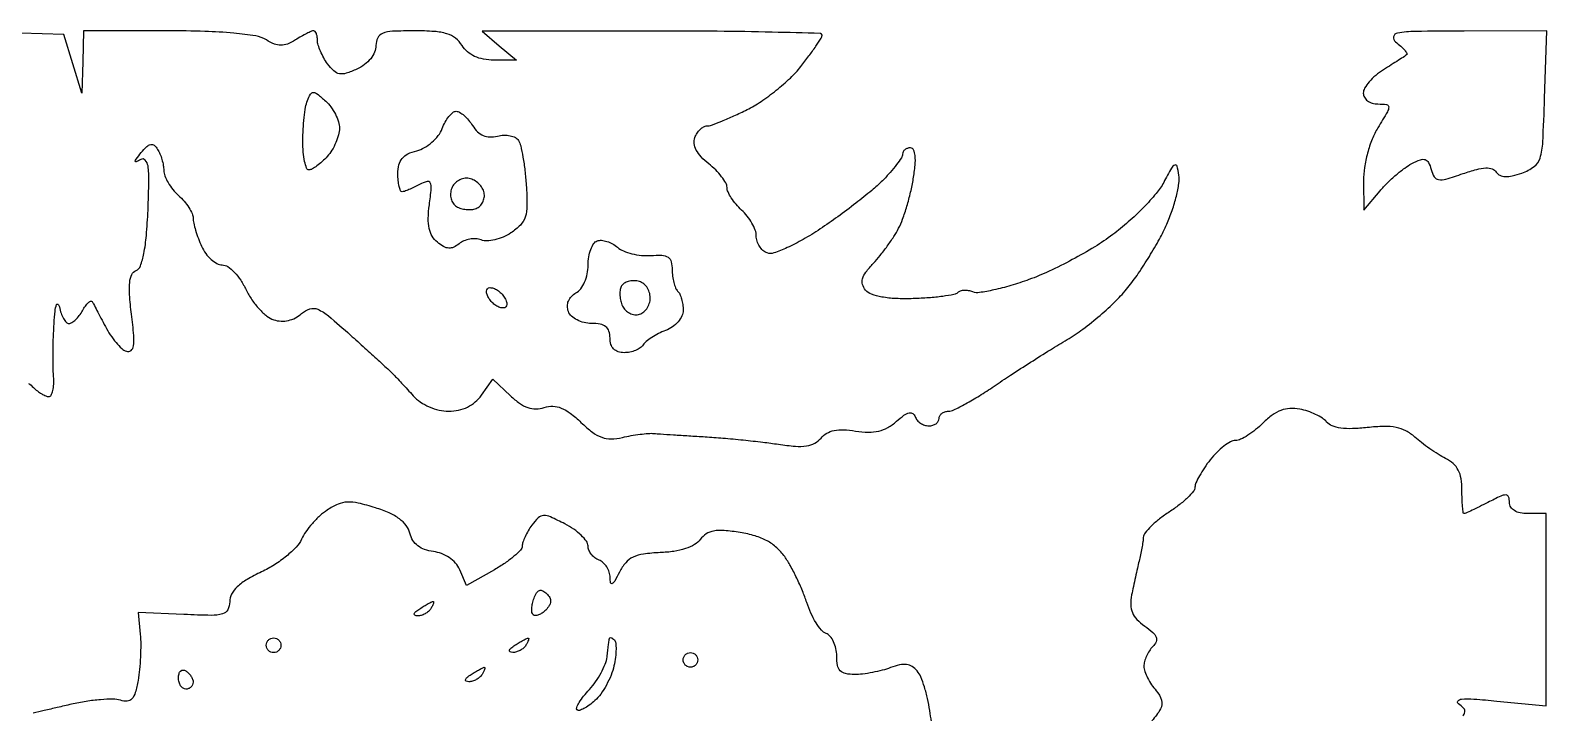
# Model space of a CAD drawing. Extents: x 0 to 102, y 0 to 135.
# Drawn here: x 83.99 to 101.53, y 127.47 to 135.37 of the extents above; entities that cross this region are included whole.
import ezdxf

# ---------------------------------------------------------------- set-up
doc = ezdxf.new("R2010")
doc.units = 0
doc.header["$MEASUREMENT"] = 0

msp = doc.modelspace()

# ---------------------------------------------------------------- linework, layer by layer
for points in [[(83.9642, 131.282705, -0.044506), (84.021197, 131.235043, 0.031378), (84.066786, 131.194844, 0.031793), (84.116854, 131.160856, 0.033518), (84.164059, 131.137128, 0.100026), (84.199332, 131.13, 0.278884), (84.226155, 131.146223, 0.062851), (84.245616, 131.198341, 0.047839), (84.255918, 131.2735, 0.029649), (84.254254, 131.36265, -0.015873), (84.248915, 131.478155, -0.006103), (84.248554, 131.63879, -0.006036), (84.252397, 131.813197, -0.007397), (84.260363, 131.976, -0.00995), (84.272175, 132.116981, -0.051636), (84.288185, 132.193343, -0.563403), (84.30497, 132.197358, -0.148367), (84.321305, 132.16635, 0.035611), (84.340806, 132.093474, 0.049027), (84.369086, 132.031915, 0.059245), (84.401287, 131.989289, 0.204137), (84.43248, 131.976, 0.143924), (84.4668, 131.986088, 0.045533), (84.509327, 132.019283, 0.041164), (84.5524, 132.066958, 0.035578), (84.589451, 132.123345, -0.024936), (84.62305, 132.176928, -0.048778), (84.655764, 132.215189, -0.08072), (84.682635, 132.233763, -0.373678), (84.699405, 132.229095, -0.021464), (84.716029, 132.201435, -0.001755), (84.7561, 132.127157, -0.002353), (84.803192, 132.038123, -0.001809), (84.8538, 131.940483, 0.028154), (84.910974, 131.843095, 0.029799), (84.977745, 131.754665, 0.031202), (85.044055, 131.686103, 0.105393), (85.097541, 131.654786, 0.250928), (85.150367, 131.663964, 0.194982), (85.179921, 131.715347, 0.056994), (85.182702, 131.836508, 0.008346), (85.156261, 132.081287, -0.012009), (85.133307, 132.309416, -0.044788), (85.135217, 132.453519, -0.081731), (85.159539, 132.542835, -0.196078), (85.20862, 132.588981, 0.219875), (85.259823, 132.641723, 0.035458), (85.29857, 132.783465, 0.027691), (85.328201, 132.992834, 0.010676), (85.346937, 133.285773, 0.005907), (85.357472, 133.62874, 0.040553), (85.346993, 133.797074, 0.152441), (85.314528, 133.865012, 0.35492), (85.262337, 133.872386, -0.021358), (85.210351, 133.844051, -0.58421), (85.200009, 133.851143, -0.142994), (85.210029, 133.876836, -0.006476), (85.269332, 133.951865, -0.027455), (85.333236, 134.022315, -0.14703), (85.378549, 134.046323, -0.229828), (85.417891, 134.036002, -0.074421), (85.458387, 133.989254, -0.044182), (85.485166, 133.937436, -0.026652), (85.507938, 133.872102, -0.026569), (85.523756, 133.80423, -0.041584), (85.529305, 133.744562, 0.092996), (85.541667, 133.681987, 0.038495), (85.579922, 133.604282, 0.036381), (85.634959, 133.525056, 0.038858), (85.6998, 133.4565, -0.03233), (85.764551, 133.389803, -0.033551), (85.819298, 133.3161, -0.035617), (85.857513, 133.246246, -0.107763), (85.869, 133.193569, 0.056651), (85.87542, 133.137085, 0.016693), (85.89784, 133.05272, 0.016529), (85.929598, 132.958835, 0.017074), (85.96718, 132.868281, 0.049668), (86.015117, 132.785857, 0.052362), (86.07763, 132.716097, 0.058261), (86.144569, 132.668398, 0.126347), (86.205311, 132.6528, -0.153529), (86.268637, 132.632886, -0.048976), (86.344616, 132.567944, -0.043582), (86.419979, 132.474479, -0.036642), (86.483015, 132.36393, 0.038516), (86.54902, 132.249172, 0.036015), (86.633201, 132.143126, 0.038077), (86.722013, 132.060102, 0.09233), (86.800846, 132.017904, 0.065667), (86.885621, 132.002812, 0.066382), (86.971085, 132.010312, 0.065899), (87.052136, 132.040054, 0.063146), (87.123957, 132.090192, -0.109554), (87.219489, 132.144551, -0.180486), (87.311145, 132.139225, -0.071362), (87.43478, 132.062116, -0.007752), (87.688945, 131.841152, -0.001062), (87.855796, 131.69085, -0.001378), (88.008074, 131.552325, -0.001031), (88.135147, 131.435604, -0.012445), (88.18281, 131.389395, -0.005619), (88.22084, 131.349762, -0.001479), (88.280814, 131.285457, -0.001501), (88.348646, 131.211852, -0.00154), (88.41546, 131.13846, 0.060496), (88.49713, 131.067619, 0.046169), (88.600987, 131.010693, 0.0458), (88.714566, 130.973358, 0.056573), (88.825203, 130.9608, 0.052716), (88.939858, 130.972922, 0.061242), (89.043448, 131.008752, 0.063329), (89.132455, 131.067298, 0.062951), (89.20418, 131.146365), (89.334155, 131.33193), (89.54018, 131.13838, 0.035165), (89.645607, 131.052445, 0.070247), (89.741156, 131.003509, 0.084689), (89.83399, 130.988139, 0.075754), (89.930542, 131.003336, -0.083664), (90.030745, 131.017496, -0.089776), (90.127452, 130.997326, -0.067613), (90.231358, 130.937873, -0.027319), (90.355549, 130.831266, 0.027508), (90.48823, 130.717458, 0.076443), (90.595648, 130.658581, 0.092277), (90.703456, 130.640655, 0.053599), (90.834059, 130.657246, -0.014025), (90.934426, 130.678157, -0.012652), (91.039311, 130.694229, -0.012791), (91.134029, 130.703845, -0.038724), (91.1988, 130.703727, 0.003085), (91.274023, 130.698222, 0.000463), (91.425105, 130.688241, 0.00052), (91.60355, 130.676805, 0.000449), (91.791, 130.665157, -0.006109), (91.997136, 130.650003, -0.004096), (92.232426, 130.62787, -0.004125), (92.459992, 130.602682, -0.008124), (92.640327, 130.578237, 0.017616), (92.835073, 130.555594, 0.056192), (92.965704, 130.559742, 0.086053), (93.059105, 130.590248, 0.097986), (93.132016, 130.649537, -0.090393), (93.198485, 130.705271, -0.078909), (93.283526, 130.73728, -0.061355), (93.392667, 130.746023, -0.029573), (93.532453, 130.731751, 0.03429), (93.680482, 130.718046, 0.064184), (93.799905, 130.730562, 0.071082), (93.904009, 130.771485, 0.052393), (94.004874, 130.84367, -0.022724), (94.091886, 130.914092, -0.098333), (94.151759, 130.942201, -0.214788), (94.193015, 130.934683, -0.159049), (94.22151, 130.89735, 0.091702), (94.244621, 130.856928, 0.068932), (94.28284, 130.822664, 0.067625), (94.32977, 130.799518, 0.080963), (94.37835, 130.7916, 0.068857), (94.424158, 130.797938, 0.085122), (94.462994, 130.816451, 0.099913), (94.488961, 130.843939, 0.140362), (94.4982, 130.8762, -0.125333), (94.506417, 130.908464, -0.10078), (94.529548, 130.935949, -0.090212), (94.56415, 130.954421, -0.077763), (94.604918, 130.9608, 0.113583), (94.668004, 130.975318, 0.011783), (94.804259, 131.045556, 0.014162), (94.964247, 131.138834, 0.010879), (95.133668, 131.249331, -0.004899), (95.325906, 131.378013, -0.002961), (95.555984, 131.526841, -0.002966), (95.786253, 131.67195, -0.005204), (95.9787, 131.788875, 0.026191), (96.161125, 131.910473, 0.016831), (96.359885, 132.069227, 0.016918), (96.544426, 132.238222, 0.030228), (96.68235, 132.390777, 0.019104), (96.802125, 132.55285, 0.011983), (96.930187, 132.750782, 0.012025), (97.047069, 132.951995, 0.021435), (97.131945, 133.12359, 0.0219), (97.194474, 133.283533, 0.021932), (97.242738, 133.448254, 0.022396), (97.271987, 133.595273, 0.076533), (97.271874, 133.692508, 0.025068), (97.250577, 133.795417, 0.474477), (97.224402, 133.80744, 0.151077), (97.188172, 133.773322, 0.00555), (97.09599, 133.606355, -0.051482), (97.009395, 133.478746, -0.018643), (96.862159, 133.316317, -0.018258), (96.686548, 133.149196, -0.020711), (96.506211, 133.002557, -0.023395), (96.298595, 132.862187, -0.013834), (96.038981, 132.713522, -0.013826), (95.771035, 132.579181, -0.023005), (95.537603, 132.482929, -0.014067), (95.327394, 132.413978, -0.018123), (95.130585, 132.363182, -0.016084), (94.965904, 132.332504, -0.130335), (94.890223, 132.340648, 0.050738), (94.839569, 132.354396, 0.053246), (94.788011, 132.35735, 0.059214), (94.743198, 132.349776, 0.12557), (94.713137, 132.331937, -0.152309), (94.670295, 132.309464, -0.011556), (94.539526, 132.288669, -0.015075), (94.379324, 132.271877, -0.010883), (94.199923, 132.262445, -0.018034), (93.997729, 132.263518, -0.034259), (93.83604, 132.281352, -0.043121), (93.71601, 132.313867, -0.132605), (93.647827, 132.36197, -0.102447), (93.613177, 132.427159, -0.142464), (93.61309, 132.492897, -0.092376), (93.651355, 132.568996, -0.026575), (93.736948, 132.66994, 0.019868), (93.815179, 132.759734, 0.012867), (93.898711, 132.869335, 0.01294), (93.974901, 132.980794, 0.023804), (94.030075, 133.0758, 0.033588), (94.076396, 133.181972, 0.013943), (94.125112, 133.33079, 0.013722), (94.168627, 133.493694, 0.017236), (94.199532, 133.64685, 0.01619), (94.220692, 133.805885, 0.047405), (94.221261, 133.916353, 0.085714), (94.20343, 133.983221, 0.292757), (94.167236, 134.0064, 0.077878), (94.132077, 134.00089, 0.090269), (94.102236, 133.984938, 0.10078), (94.082286, 133.961201, 0.125159), (94.0752, 133.933336, -0.146488), (94.062962, 133.892461, -0.016785), (94.006859, 133.813103, -0.019109), (93.931648, 133.721447, -0.014476), (93.84255, 133.626632, -0.023657), (93.720081, 133.514758, -0.008396), (93.534977, 133.366256, -0.008311), (93.325974, 133.209763, -0.009691), (93.122192, 133.068334, -0.017271), (92.925594, 132.947045, -0.023703), (92.740445, 132.852799, -0.022049), (92.584697, 132.790708, -0.17724), (92.508842, 132.791889, -0.091776), (92.460808, 132.821303, -0.066729), (92.420107, 132.869132, -0.065157), (92.392593, 132.927326, -0.07804), (92.3832, 132.987139, 0.088475), (92.371198, 133.054438, 0.040101), (92.333497, 133.135964, 0.038058), (92.278744, 133.21785, 0.042469), (92.214, 133.2873, -0.031726), (92.149248, 133.353837, -0.033214), (92.094503, 133.427065, -0.035234), (92.056243, 133.496254, -0.109101), (92.0448, 133.548072, 0.130373), (92.030874, 133.600574, 0.034844), (91.982494, 133.673108, 0.032858), (91.913876, 133.75078, 0.028759), (91.832694, 133.822562, -0.038061), (91.746151, 133.901998, -0.066309), (91.68966, 133.981179, -0.085536), (91.664985, 134.056495, -0.128793), (91.672545, 134.124802, -0.05231), (91.698912, 134.176588, -0.056176), (91.734923, 134.220427, -0.063112), (91.774655, 134.250308, -0.130422), (91.811935, 134.2602, 0.087529), (91.86498, 134.269558, 0.00897), (91.984341, 134.315465, 0.010972), (92.125421, 134.376288, 0.008549), (92.276072, 134.448335, 0.032412), (92.438242, 134.542916, 0.020621), (92.614356, 134.672412, 0.020704), (92.777319, 134.814382, 0.035735), (92.898688, 134.94696, 0.007478), (92.992903, 135.069641, 0.010733), (93.072363, 135.181305, 0.006828), (93.135144, 135.276431, 0.143395), (93.1446, 135.308724, 0.406239), (93.124255, 135.329632, 0.000668), (92.566808, 135.344111, 0.004073), (91.931874, 135.35458, 0.002443), (91.17765, 135.357185), (89.2107, 135.354371), (89.410422, 135.187985), (89.610145, 135.0216), (89.347689, 135.0216, -0.045292), (89.22807, 135.032458, -0.062528), (89.125358, 135.0649, -0.069336), (89.042027, 135.118228, -0.076352), (88.979567, 135.1908, 0.088163), (88.904138, 135.27439, 0.090918), (88.80529, 135.325785, 0.058293), (88.660084, 135.35246, 0.016307), (88.42895, 135.36, 0.010507), (88.175698, 135.354678, 0.081407), (88.060179, 135.330721, 0.191968), (88.004411, 135.279156, 0.111766), (87.984, 135.188986, -0.100717), (87.968488, 135.112761, -0.070366), (87.923107, 135.037398, -0.062887), (87.85259, 134.970016, -0.052432), (87.763232, 134.917384, -0.027877), (87.638646, 134.868805, -0.12371), (87.560832, 134.863359, -0.146853), (87.496979, 134.895627, -0.045003), (87.424832, 134.977667, -0.029013), (87.37981, 135.047391, -0.026666), (87.341754, 135.12381, -0.027651), (87.315254, 135.195644, -0.074673), (87.3072, 135.24927, 0.037383), (87.304025, 135.291675, 0.056172), (87.294437, 135.327473, 0.07373), (87.280395, 135.351935, 0.229531), (87.263752, 135.36, 0.103929), (87.238101, 135.35461, 0.011598), (87.183702, 135.329171, 0.013702), (87.119783, 135.29524, 0.010707), (87.052252, 135.25505, -0.041423), (86.959748, 135.207425, -0.098479), (86.8842, 135.192399, -0.098479), (86.808652, 135.207425, -0.041423), (86.716148, 135.25505, 0.100354), (86.592908, 135.301186, 0.016636), (86.340144, 135.332922, 0.015335), (86.003044, 135.3535, 0.007575), (85.574048, 135.36), (84.6, 135.36), (84.591129, 135.00045), (84.582259, 134.6409), (84.477945, 134.9793), (84.373632, 135.3177), (83.618164, 135.341765)], [(100.555731, 127.436988, 0.167222), (100.580824, 127.482383, 0.243783), (100.567767, 127.523912, 0.046076), (100.5048, 127.576502, -0.43582), (100.500089, 127.608755, -0.208291), (100.541589, 127.630526, -0.035611), (100.685545, 127.630704, -0.006642), (100.94895, 127.608726), (101.52, 127.553434), (101.52, 128.664917), (101.52, 129.7764), (101.3085, 129.7764, -0.046936), (101.219456, 129.784777, -0.090328), (101.152807, 129.810457, -0.121254), (101.11189, 129.851692, -0.135876), (101.097, 129.905473, 0.079818), (101.086603, 129.970187, 0.323694), (101.0561, 129.992245, 0.110798), (100.995229, 129.978589, 0.008965), (100.847401, 129.905473, -0.003986), (100.749861, 129.856014, -0.005887), (100.663435, 129.814315, -0.002895), (100.589645, 129.780297, -0.106951), (100.571633, 129.7764, -0.37721), (100.561223, 129.785556, -0.0087), (100.553392, 129.856096, -0.014999), (100.547851, 129.943682, -0.009048), (100.546282, 130.047706, 0.03999), (100.536109, 130.179693, 0.079801), (100.503635, 130.278975, 0.091076), (100.445263, 130.354648, 0.066294), (100.357333, 130.414767, -0.022078), (100.27254, 130.462359, -0.012506), (100.174045, 130.526978, -0.012468), (100.077837, 130.597207, -0.020019), (99.999855, 130.662297, 0.063503), (99.898428, 130.732994, 0.071671), (99.786502, 130.772435, 0.055256), (99.645525, 130.784489, 0.021788), (99.450959, 130.771107, -0.020673), (99.279532, 130.758932, -0.041248), (99.143837, 130.766116, -0.054424), (99.043081, 130.791209, -0.132072), (98.981002, 130.835102, 0.076003), (98.9314, 130.879168, 0.031641), (98.853098, 130.923109, 0.030393), (98.76174, 130.96038, 0.03444), (98.670239, 130.9845, 0.060898), (98.556235, 130.992177, 0.076619), (98.452801, 130.970417, 0.06843), (98.352146, 130.915829, 0.037973), (98.245977, 130.824668, -0.02631), (98.159955, 130.747251, -0.028845), (98.068782, 130.681816, -0.030015), (97.985132, 130.635593, -0.111664), (97.926795, 130.6224, 0.12795), (97.870092, 130.607648, 0.035655), (97.792718, 130.55692, 0.033504), (97.710258, 130.484805, 0.029689), (97.63454, 130.399491, 0.018505), (97.567341, 130.30723, 0.021272), (97.510399, 130.214349, 0.020948), (97.469232, 130.132404, 0.103505), (97.458153, 130.082241, -0.172875), (97.440494, 130.03438, -0.026968), (97.370741, 129.959469, -0.027328), (97.275114, 129.876862, -0.020759), (97.162053, 129.796772, 0.022259), (97.048611, 129.715901, 0.028129), (96.95177, 129.630953, 0.028382), (96.880888, 129.552968, 0.156098), (96.860527, 129.500672, -0.020878), (96.855142, 129.448745, -0.007931), (96.843467, 129.376833, -0.007838), (96.828292, 129.298973, -0.009503), (96.81154, 129.2265, 0.004987), (96.792144, 129.145917, 0.002366), (96.768683, 129.041731, 0.002344), (96.74517, 128.932527, 0.003319), (96.725344, 128.835099, 0.05192), (96.715065, 128.721656, 0.096722), (96.733897, 128.63164, 0.093829), (96.785756, 128.553544, 0.046657), (96.876636, 128.476333, -0.026065), (96.970862, 128.402729, -0.121968), (97.010151, 128.346851, -0.200697), (97.008792, 128.294716, -0.091053), (96.969304, 128.237464, 0.052128), (96.930142, 128.189158, 0.038338), (96.897052, 128.128649, 0.039071), (96.874418, 128.065804, 0.066997), (96.867, 128.010691, 0.084049), (96.876964, 127.951833, 0.033447), (96.909132, 127.87623, 0.031926), (96.955539, 127.797565, 0.034703), (97.010429, 127.727736, -0.113158), (97.071258, 127.61904, -0.199934), (97.060171, 127.51848, -0.06523), (96.958686, 127.380672, -0.005092)], [(94.411999, 127.369732, -0.019467), (94.38981, 127.497265, 0.02141), (94.365091, 127.636146, 0.021446), (94.328595, 127.772325, 0.021865), (94.286562, 127.888031, 0.075279), (94.245452, 127.956232, 0.079354), (94.187117, 128.007365, 0.109412), (94.121726, 128.030744, 0.086982), (94.041381, 128.026875, 0.035433), (93.936239, 127.995215, -0.026418), (93.840674, 127.96455, -0.016964), (93.727096, 127.938704, -0.017051), (93.613869, 127.920928, -0.030416), (93.519793, 127.9152, -0.048479), (93.415872, 127.9253, -0.153964), (93.355294, 127.958338, -0.148522), (93.323369, 128.021018, -0.044077), (93.3138, 128.129355, 0.053272), (93.304674, 128.214763, 0.056684), (93.277725, 128.294445, 0.063499), (93.238017, 128.356917, 0.12854), (93.190992, 128.390636, -0.127524), (93.136994, 128.429193, -0.034529), (93.074756, 128.514913, -0.032601), (93.01523, 128.625501, -0.028778), (92.967749, 128.747531, 0.020076), (92.917991, 128.882302, 0.013692), (92.851206, 129.031367, 0.013818), (92.778764, 129.171808, 0.026896), (92.712045, 129.278788, 0.056977), (92.620166, 129.382442, 0.058894), (92.508213, 129.461367, 0.05233), (92.369456, 129.518704, 0.032191), (92.19689, 129.557823, 0.018699), (92.011286, 129.580424, 0.064363), (91.890356, 129.575006, 0.099249), (91.80456, 129.541613, 0.092867), (91.735911, 129.477117, -0.106649), (91.670005, 129.4185, -0.049551), (91.564735, 129.372067, -0.041592), (91.429418, 129.339918, -0.027998), (91.271221, 129.324981, 0.023495), (91.07868, 129.308549, 0.078802), (90.957713, 129.27253, 0.104054), (90.872548, 129.207243, 0.060363), (90.80066, 129.0996, -0.009767), (90.745917, 128.996414, -0.138789), (90.716759, 128.967122, -0.516229), (90.698279, 128.97585, -0.042075), (90.692447, 129.038805, 0.076605), (90.682488, 129.100057, 0.064364), (90.654289, 129.159545, 0.06615), (90.612911, 129.208343, 0.092506), (90.5643, 129.238206, -0.072897), (90.515787, 129.265466, -0.064054), (90.474677, 129.306578, -0.066865), (90.446863, 129.354718, -0.097908), (90.4374, 129.402579, 0.161741), (90.419511, 129.456434, 0.04277), (90.358435, 129.52511, 0.038802), (90.271478, 129.59555, 0.031519), (90.168582, 129.657266, 0.01322), (90.002554, 129.737633, 0.115794), (89.922876, 129.753272, 0.183434), (89.861675, 129.727426, 0.04428), (89.787882, 129.643269, 0.02472), (89.745012, 129.578112, 0.024547), (89.708674, 129.508893, 0.025296), (89.683034, 129.445393, 0.081657), (89.675348, 129.40068, -0.191573), (89.656967, 129.355427, -0.025723), (89.580653, 129.283622, -0.026691), (89.476808, 129.204651, -0.019528), (89.353897, 129.127978), (89.033097, 128.944857), (88.952699, 129.127978, 0.077655), (88.904556, 129.203302, 0.06163), (88.832118, 129.267348, 0.059516), (88.743457, 129.313731, 0.062053), (88.647604, 129.337102, -0.05524), (88.547092, 129.360167, -0.081682), (88.467828, 129.403361, -0.088527), (88.410963, 129.466617, -0.077381), (88.376184, 129.548602, 0.099993), (88.333564, 129.637724, 0.072232), (88.255139, 129.715491, 0.055768), (88.137911, 129.783478, 0.028268), (87.977902, 129.843271, 0.017505), (87.778349, 129.897659, 0.069369), (87.652083, 129.90938, 0.090638), (87.545268, 129.884738, 0.043159), (87.420619, 129.817646, 0.040138), (87.335069, 129.751214, 0.026819), (87.248118, 129.66273, 0.027034), (87.172595, 129.567206, 0.046886), (87.122269, 129.479559, -0.083815), (87.061305, 129.389439, -0.031064), (86.94851, 129.285057, -0.029731), (86.808799, 129.18423, -0.03158), (86.660821, 129.1029, 0.023), (86.492457, 129.014089, 0.055392), (86.379776, 128.929831, 0.079682), (86.314508, 128.845567, 0.125658), (86.292, 128.75742, -0.120893), (86.269377, 128.66522, -0.20722), (86.208885, 128.616212, -0.072667), (86.079364, 128.599652, -0.007097), (85.76325, 128.609803), (85.2345, 128.6343), (85.257179, 128.3805, -0.022222), (85.262424, 128.263211, -0.012144), (85.258962, 128.119244, -0.012082), (85.248333, 127.972874, -0.018802), (85.231402, 127.847518, -0.023111), (85.199966, 127.705653, -0.115273), (85.161581, 127.634345, -0.19852), (85.107296, 127.607753, -0.092989), (85.028239, 127.617437, 0.078456), (84.942464, 127.630466, 0.018776), (84.798036, 127.624194, 0.018837), (84.630787, 127.604262, 0.017654), (84.461817, 127.571487, -0.000349), (84.297967, 127.533781, -0.00044), (84.14619, 127.499104, -0.000349), (84.018797, 127.47021, -0.003506)]]:
    msp.add_lwpolyline(points, format="xyb")
for points in [[(100.571425, 135.357309, 0.002729), (100.00754, 135.352643, 0.036037), (99.800099, 135.334806, 0.31771), (99.756027, 135.291807, 0.28366), (99.779524, 135.231284, -0.019839), (99.839459, 135.182083, -0.035264), (99.884048, 135.1364, -0.043652), (99.910166, 135.099468, -0.383998), (99.906424, 135.081469, -0.014761), (99.882087, 135.064712, -0.00104), (99.812571, 135.020014, -0.00147), (99.729393, 134.967122, -0.001107), (99.63765, 134.909445, 0.035507), (99.54862, 134.84453, 0.03989), (99.473341, 134.769949, 0.043692), (99.42093, 134.696999, 0.134723), (99.405, 134.63895, 0.133412), (99.417944, 134.591301, 0.100504), (99.454337, 134.550704, 0.087499), (99.508776, 134.523388, 0.072754), (99.572957, 134.514, -0.033276), (99.674143, 134.507258, -0.37543), (99.698604, 134.479337, -0.132993), (99.683811, 134.424453, -0.004953), (99.573273, 134.23905, 0.043041), (99.507688, 134.107173, 0.02821), (99.45442, 133.94593, 0.028042), (99.419227, 133.778008, 0.039666), (99.408359, 133.6257), (99.411085, 133.2873), (99.598392, 133.509091, -0.022823), (99.683358, 133.600856, -0.017584), (99.783851, 133.693178, -0.017897), (99.88407, 133.77292, -0.039967), (99.966712, 133.82432, -0.028293), (100.065688, 133.868514, -0.165393), (100.121859, 133.870512, -0.21004), (100.159919, 133.838041, -0.048698), (100.189703, 133.757227, 0.070707), (100.225574, 133.671659, 0.229597), (100.275611, 133.638784, 0.105347), (100.360827, 133.645616, 0.010301), (100.558483, 133.709046, -0.016714), (100.716566, 133.757549, -0.054734), (100.824416, 133.774391, -0.094963), (100.89739, 133.763824, -0.172702), (100.94386, 133.726614, 0.141196), (100.985056, 133.689248, 0.104785), (101.044946, 133.674126, 0.068254), (101.127988, 133.682271, 0.025838), (101.240069, 133.715196, 0.075756), (101.380145, 133.789662, 0.160508), (101.450015, 133.889068, 0.061374), (101.481612, 134.071215, 0.004505), (101.502025, 134.579279), (101.526349, 135.36)], [(87.402253, 134.54684, -0.05144), (87.463006, 134.479286, -0.04049), (87.514368, 134.395271, -0.041751), (87.549515, 134.308367, -0.07536), (87.561, 134.2326, -0.065616), (87.550912, 134.156058, -0.036107), (87.519871, 134.066683, -0.035298), (87.474587, 133.979063, -0.047028), (87.420988, 133.907311, -0.02333), (87.36214, 133.848087, -0.027601), (87.301105, 133.798046, -0.028185), (87.245921, 133.76227, -0.130443), (87.209488, 133.7526, -0.314025), (87.181688, 133.77197, -0.035338), (87.159, 133.849972, -0.032797), (87.143166, 133.957028, -0.02032), (87.138, 134.084081, -0.014148), (87.141877, 134.221072, -0.013859), (87.153496, 134.358571, -0.013878), (87.17037, 134.478505, -0.049761), (87.190753, 134.553033, -0.03934), (87.226338, 134.627641, -0.275784), (87.260104, 134.64648, -0.164297), (87.305561, 134.629631, -0.013731)], [(88.911789, 134.4294, -0.137958), (88.951946, 134.418105, -0.042746), (89.002996, 134.380585, -0.039081), (89.055491, 134.326818, -0.034277), (89.101546, 134.263222, 0.060992), (89.158978, 134.192213, 0.093635), (89.224853, 134.14885, 0.095358), (89.301096, 134.132974, 0.065357), (89.389134, 134.143177, -0.053817), (89.463901, 134.153589, -0.059463), (89.536611, 134.147179, -0.06765), (89.596529, 134.125861, -0.135905), (89.633071, 134.092018, -0.083166), (89.658134, 134.030632, -0.012663), (89.684035, 133.900418, -0.013877), (89.706645, 133.743687, -0.011622), (89.722128, 133.576386, -0.015904), (89.730989, 133.338485, -0.078974), (89.710763, 133.206621, -0.116411), (89.654595, 133.113256, -0.054399), (89.54498, 133.023021, -0.044072), (89.455908, 132.975287, -0.042573), (89.358822, 132.943247, -0.045735), (89.268338, 132.930286, -0.104698), (89.20063, 132.941058, 0.078012), (89.139125, 132.954212, 0.055999), (89.068846, 132.950209, 0.055773), (89.000871, 132.930648, 0.075415), (88.946177, 132.897701, -0.062781), (88.883149, 132.857539, -0.127201), (88.825776, 132.846571, -0.113493), (88.765886, 132.864455, -0.044161), (88.694327, 132.913881, -0.087969), (88.634488, 132.984553, -0.079006), (88.599803, 133.074135, -0.059881), (88.589008, 133.190998, -0.026462), (88.601484, 133.345805, 0.00866), (88.623741, 133.536789, 0.136713), (88.612573, 133.60068, 0.369528), (88.574953, 133.617393, 0.050428), (88.488919, 133.581965, -0.011725), (88.425915, 133.550124, -0.014031), (88.365112, 133.52323, -0.012794), (88.313024, 133.503458, -0.084502), (88.285662, 133.4988, -0.307426), (88.267082, 133.511416, -0.038412), (88.251859, 133.560455, -0.034568), (88.241261, 133.628244, -0.021499), (88.2378, 133.708688, -0.059059), (88.249887, 133.810659, -0.11363), (88.286389, 133.883919, -0.108607), (88.352578, 133.935916, -0.050948), (88.45547, 133.973208, 0.068159), (88.544398, 134.008935, 0.049327), (88.631623, 134.070771, 0.049712), (88.704233, 134.147752, 0.073513), (88.749476, 134.22862, -0.034952), (88.785019, 134.305471, -0.044224), (88.828644, 134.370421, -0.050578), (88.873478, 134.415658, -0.173924)], [(89.061423, 133.652131, 0.094389), (89.00104, 133.652254, 0.081596), (88.941396, 133.630548, 0.081252), (88.891619, 133.590788, 0.092321), (88.859716, 133.538814, 0.078189), (88.846958, 133.479055, 0.078945), (88.853237, 133.418473, 0.083731), (88.877248, 133.36583, 0.105953), (88.91575, 133.328889, 0.066425), (88.966664, 133.306096, 0.046837), (89.028262, 133.293952, 0.04707), (89.090611, 133.293516, 0.069943), (89.143731, 133.305772, 0.102598), (89.186644, 133.333331, 0.082554), (89.219051, 133.377714, 0.07962), (89.236201, 133.431802, 0.084803), (89.235032, 133.487323, 0.090011), (89.213991, 133.541604, 0.065611), (89.173196, 133.592015, 0.064297), (89.119711, 133.631091, 0.078236)], [(90.779353, 132.856074, 0.079729), (90.847225, 132.814001, 0.03801), (90.944995, 132.781621, 0.036431), (91.054666, 132.762682, 0.042854), (91.160053, 132.761363, -0.027884), (91.291956, 132.763657, -0.136537), (91.362304, 132.741141, -0.187566), (91.398705, 132.690025, -0.062078), (91.4103, 132.596994, 0.031306), (91.414978, 132.522352, 0.031637), (91.428938, 132.449145, 0.033335), (91.449318, 132.387305, 0.099264), (91.47375, 132.350244, -0.089979), (91.498139, 132.314692, -0.035637), (91.518562, 132.258837, -0.033826), (91.532519, 132.193885, -0.036027), (91.5372, 132.129006, -0.110702), (91.522279, 132.062439, -0.068415), (91.4783, 131.994965, -0.06253), (91.412653, 131.93602, -0.060934), (91.333918, 131.894524, 0.026432), (91.252028, 131.85833, 0.026089), (91.174044, 131.813556, 0.02702), (91.110131, 131.767212, 0.084151), (91.075125, 131.727418, -0.10655), (91.042011, 131.692985, -0.051186), (90.987685, 131.663984, -0.047479), (90.922337, 131.644257, -0.049612), (90.855407, 131.6376, -0.077002), (90.784565, 131.648575, -0.12387), (90.732876, 131.680543, -0.121293), (90.70178, 131.733735, -0.072026), (90.6912, 131.8068, 0.076075), (90.679052, 131.88618, 0.15073), (90.643281, 131.93814, 0.124077), (90.578779, 131.967082, 0.043748), (90.477045, 131.976, -0.058236), (90.390438, 131.986122, -0.06075), (90.309807, 132.015923, -0.067112), (90.24625, 132.060288, -0.115753), (90.210175, 132.113373, -0.091212), (90.198741, 132.174642, -0.097043), (90.210319, 132.234548, -0.092988), (90.244319, 132.287613, -0.076477), (90.29743, 132.329076, 0.105147), (90.35219, 132.377078, 0.057618), (90.397214, 132.454554, 0.052522), (90.427248, 132.549496, 0.0504), (90.4374, 132.649954, -0.040738), (90.445205, 132.745595, -0.049351), (90.468464, 132.832506, -0.056987), (90.50255, 132.898956, -0.160204), (90.54315, 132.930811, -0.10967), (90.593128, 132.937299, -0.054323), (90.656156, 132.92466, -0.05015), (90.721607, 132.896473, -0.051838)], [(91.016338, 132.465976, 0.058274), (90.958982, 132.470218, 0.059233), (90.902525, 132.461055, 0.065325), (90.855363, 132.440573, 0.119833), (90.825713, 132.411319, 0.096718), (90.810159, 132.370086, 0.045135), (90.805708, 132.312914, 0.04243), (90.811842, 132.250083, 0.046102), (90.828471, 132.190981, 0.088069), (90.859173, 132.140003, 0.080405), (90.906419, 132.100806, 0.0822), (90.962592, 132.079145, 0.098891), (91.019095, 132.078755, 0.109669), (91.071573, 132.101484, 0.08162), (91.116137, 132.146466, 0.076664), (91.146165, 132.206345, 0.078108), (91.1565, 132.2721, 0.079655), (91.145951, 132.337893, 0.077156), (91.115327, 132.39789, 0.081582), (91.069869, 132.443043, 0.107656)], [(89.342887, 132.383138, -0.068635), (89.388111, 132.360799, -0.04742), (89.43218, 132.32438, -0.04742), (89.468599, 132.280311, -0.068635), (89.490938, 132.235087, -0.08306), (89.497362, 132.194241, -0.196386), (89.48565, 132.16635, -0.196386), (89.457759, 132.154638, -0.08306), (89.416912, 132.161062, -0.068635), (89.371689, 132.183401, -0.04742), (89.32762, 132.21982, -0.04742), (89.291201, 132.263889, -0.068635), (89.268862, 132.309113, -0.08306), (89.262438, 132.349959, -0.196386), (89.27415, 132.37785, -0.196386), (89.302041, 132.389562, -0.08306)], [(88.644643, 128.759905, -0.434568), (88.650695, 128.754031, -0.071273), (88.647747, 128.735968, -0.041889), (88.636726, 128.708988, -0.020509), (88.6185, 128.6766, -0.075854), (88.591042, 128.644329, -0.054031), (88.551976, 128.617232, -0.053889), (88.507875, 128.599063, -0.074131), (88.465457, 128.593295, -0.102799), (88.434715, 128.600097, -0.37991), (88.427232, 128.616761, -0.147021), (88.444722, 128.642545, -0.027275), (88.4916, 128.6766, -0.008026), (88.542112, 128.708105, -0.01079), (88.588903, 128.734899, -0.008096), (88.628573, 128.755667, -0.104523)], [(89.957953, 128.851487, -0.071354), (89.993261, 128.804354, -0.138886), (90.003639, 128.758899, -0.128008), (89.988873, 128.71219, -0.056206), (89.94813, 128.66109, -0.043704), (89.90645, 128.626123, -0.063473), (89.864003, 128.603812, -0.083196), (89.827282, 128.596707, -0.205449), (89.802319, 128.606681, -0.161778), (89.788536, 128.63418, -0.048887), (89.786352, 128.681462, -0.043306), (89.794257, 128.738333, -0.03545), (89.812142, 128.797078, -0.044965), (89.842712, 128.859361, -0.168443), (89.87581, 128.886728, -0.213733), (89.913418, 128.884318, -0.075212)], [(86.7996, 128.3382, -0.099038), (86.831887, 128.331741, -0.097945), (86.859349, 128.313349, -0.097945), (86.877741, 128.285887, -0.099038), (86.8842, 128.2536, -0.099038), (86.877741, 128.221313, -0.097945), (86.859349, 128.193851, -0.097945), (86.831887, 128.175459, -0.099038), (86.7996, 128.169, -0.099038), (86.767313, 128.175459, -0.097945), (86.739851, 128.193851, -0.097945), (86.721459, 128.221313, -0.099038), (86.715, 128.2536, -0.099038), (86.721459, 128.285887, -0.097945), (86.739851, 128.313349, -0.097945), (86.767313, 128.331741, -0.099038)], [(89.744443, 128.336905, -0.434568), (89.750495, 128.331031, -0.071273), (89.747547, 128.312968, -0.041889), (89.736526, 128.285988, -0.020509), (89.7183, 128.2536, -0.075854), (89.690842, 128.221329, -0.054031), (89.651776, 128.194232, -0.053889), (89.607675, 128.176063, -0.074131), (89.565257, 128.170295, -0.102799), (89.534515, 128.177097, -0.37991), (89.527032, 128.193761, -0.147021), (89.544522, 128.219545, -0.027275), (89.5914, 128.2536, -0.008026), (89.641912, 128.285105, -0.01079), (89.688703, 128.311899, -0.008096), (89.728373, 128.332667, -0.104523)], [(90.741551, 128.316049, -0.17359), (90.757841, 128.281593, -0.028457), (90.760912, 128.206735, -0.02842), (90.754188, 128.114448, -0.021665), (90.736755, 128.014622, -0.042132), (90.70359, 127.907564, -0.029507), (90.649362, 127.793455, -0.0299), (90.583888, 127.689579, -0.053311), (90.516686, 127.614291, -0.024495), (90.450525, 127.560065, -0.038258), (90.388198, 127.520891, -0.044331), (90.337116, 127.499532, -0.280216), (90.310875, 127.505925, -0.306154), (90.305588, 127.533236, -0.034264), (90.335864, 127.592622, -0.032298), (90.386038, 127.665249, -0.020228), (90.453363, 127.743644, 0.034401), (90.525038, 127.832053, 0.028671), (90.5888, 127.934859, 0.029624), (90.63629, 128.036104, 0.066671), (90.656919, 128.118188, -0.001556), (90.665163, 128.188819, -0.001969), (90.673243, 128.254052, -0.001553), (90.680404, 128.308709, -0.016004), (90.68415, 128.33115, -0.238214), (90.691169, 128.340099, -0.175577), (90.70392, 128.341255, -0.091497), (90.721724, 128.332879, -0.040818)], [(91.6218, 128.169, -0.099038), (91.654087, 128.162541, -0.097945), (91.681549, 128.144149, -0.097945), (91.699941, 128.116687, -0.099038), (91.7064, 128.0844, -0.099038), (91.699941, 128.052113, -0.097945), (91.681549, 128.024651, -0.097945), (91.654087, 128.006259, -0.099038), (91.6218, 127.9998, -0.099038), (91.589513, 128.006259, -0.097945), (91.562051, 128.024651, -0.097945), (91.543659, 128.052113, -0.099038), (91.5372, 128.0844, -0.099038), (91.543659, 128.116687, -0.097945), (91.562051, 128.144149, -0.097945), (91.589513, 128.162541, -0.099038)], [(85.7844, 127.9575, -0.06081), (85.816761, 127.931595, -0.051032), (85.844149, 127.897189, -0.053229), (85.862799, 127.859919, -0.089642), (85.869, 127.825607, -0.105429), (85.862523, 127.795233, -0.099231), (85.844149, 127.769385, -0.096318), (85.816695, 127.752059, -0.092995), (85.7844, 127.746, -0.153634), (85.752135, 127.756154, -0.097988), (85.724651, 127.784744, -0.080552), (85.706106, 127.827462, -0.062283), (85.6998, 127.877893, -0.066118), (85.705998, 127.924561, -0.138808), (85.724651, 127.955683, -0.191142), (85.752282, 127.966632, -0.139169)], [(89.236843, 127.998505, -0.434568), (89.242895, 127.992631, -0.071273), (89.239947, 127.974568, -0.041889), (89.228926, 127.947588, -0.020509), (89.2107, 127.9152, -0.075854), (89.183242, 127.882929, -0.054031), (89.144176, 127.855832, -0.053889), (89.100075, 127.837663, -0.074131), (89.057657, 127.831895, -0.102799), (89.026915, 127.838697, -0.37991), (89.019432, 127.855361, -0.147021), (89.036922, 127.881145, -0.027275), (89.0838, 127.9152, -0.008026), (89.134312, 127.946705, -0.01079), (89.181103, 127.973499, -0.008096), (89.220773, 127.994267, -0.104523)]]:
    msp.add_lwpolyline(points, format="xyb", close=True)

doc.saveas('drawing.dxf')
